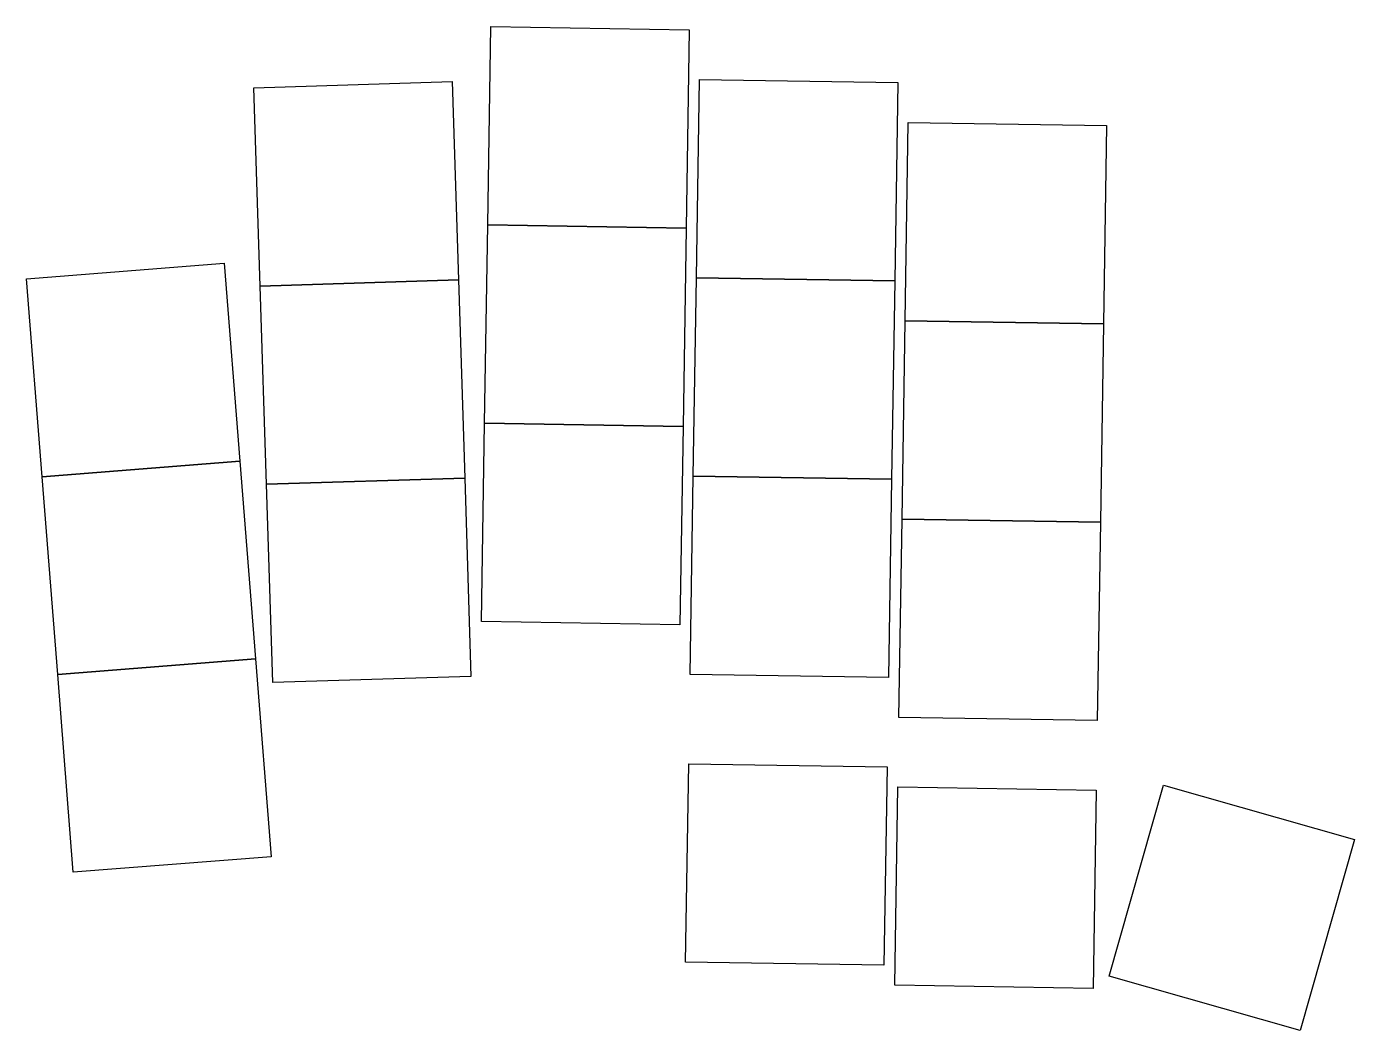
# Model space of a CAD drawing. Header units: millimetres. Extents: x 157 to 278, y -189 to -98.
import ezdxf

# ---------------------------------------------------------------- set-up
doc = ezdxf.new("R2010")
doc.units = ezdxf.units.MM

msp = doc.modelspace()

# ---------------------------------------------------------------- linework, layer by layer
for p, q in [((199.34, -115.94), (199.63, -97.95)), ((199.63, -97.95), (217.62, -98.23)), ((217.62, -98.23), (217.34, -116.23)), ((178.13, -103.5), (196.12, -102.93)), ((178.69, -121.49), (178.13, -103.5)), ((196.12, -102.93), (196.69, -120.92)), ((218.27, -120.74), (218.55, -102.74)), ((218.55, -102.74), (236.55, -103.03)), ((236.55, -103.03), (236.27, -121.03)), ((237.21, -124.64), (237.49, -106.64)), ((237.49, -106.64), (255.49, -106.93)), ((255.49, -106.93), (255.21, -124.92)), ((199.06, -133.94), (199.34, -115.94)), ((199.34, -115.94), (217.34, -116.23)), ((217.34, -116.23), (199.34, -115.94)), ((217.34, -116.23), (217.06, -134.22)), ((157.5, -120.84), (175.44, -119.43)), ((175.44, -119.43), (176.85, -137.38)), ((158.91, -138.79), (157.5, -120.84)), ((178.69, -121.49), (196.69, -120.92)), ((196.69, -120.92), (178.69, -121.49)), ((179.26, -139.48), (178.69, -121.49)), ((196.69, -120.92), (197.25, -138.92)), ((217.99, -138.74), (218.27, -120.74)), ((218.27, -120.74), (236.27, -121.03)), ((236.27, -121.03), (218.27, -120.74)), ((236.27, -121.03), (235.98, -139.02)), ((236.93, -142.64), (237.21, -124.64)), ((237.21, -124.64), (255.21, -124.92)), ((255.21, -124.92), (237.21, -124.64)), ((255.21, -124.92), (254.93, -142.92)), ((198.78, -151.94), (199.06, -133.94)), ((199.06, -133.94), (217.06, -134.22)), ((217.06, -134.22), (199.06, -133.94)), ((217.06, -134.22), (216.78, -152.22)), ((158.91, -138.79), (176.85, -137.38)), ((176.85, -137.38), (158.91, -138.79)), ((176.85, -137.38), (178.27, -155.32)), ((160.32, -156.73), (158.91, -138.79)), ((179.26, -139.48), (197.25, -138.92)), ((197.25, -138.92), (179.26, -139.48)), ((179.83, -157.47), (179.26, -139.48)), ((197.25, -138.92), (197.82, -156.91)), ((217.7, -156.74), (217.99, -138.74)), ((217.99, -138.74), (235.98, -139.02)), ((235.98, -139.02), (217.99, -138.74)), ((235.98, -139.02), (235.7, -157.02)), ((236.65, -160.64), (236.93, -142.64)), ((236.93, -142.64), (254.93, -142.92)), ((254.93, -142.92), (236.93, -142.64)), ((254.93, -142.92), (254.64, -160.92)), ((216.78, -152.22), (198.78, -151.94)), ((160.32, -156.73), (178.27, -155.32)), ((178.27, -155.32), (160.32, -156.73)), ((178.27, -155.32), (179.68, -173.27)), ((161.73, -174.68), (160.32, -156.73)), ((197.82, -156.91), (179.83, -157.47)), ((235.7, -157.02), (217.7, -156.74)), ((254.64, -160.92), (236.65, -160.64)), ((217.29, -182.83), (217.58, -164.84)), ((217.58, -164.84), (235.57, -165.12)), ((235.57, -165.12), (235.29, -183.12)), ((236.26, -184.93), (236.55, -166.94)), ((236.55, -166.94), (254.54, -167.22)), ((254.54, -167.22), (254.26, -185.22)), ((255.73, -184.1), (260.66, -166.79)), ((260.66, -166.79), (277.97, -171.72)), ((277.97, -171.72), (273.04, -189.03)), ((179.68, -173.27), (161.73, -174.68)), ((235.29, -183.12), (217.29, -182.83)), ((273.04, -189.03), (255.73, -184.1)), ((254.26, -185.22), (236.26, -184.93))]:
    msp.add_line(p, q)

doc.saveas('drawing.dxf')
